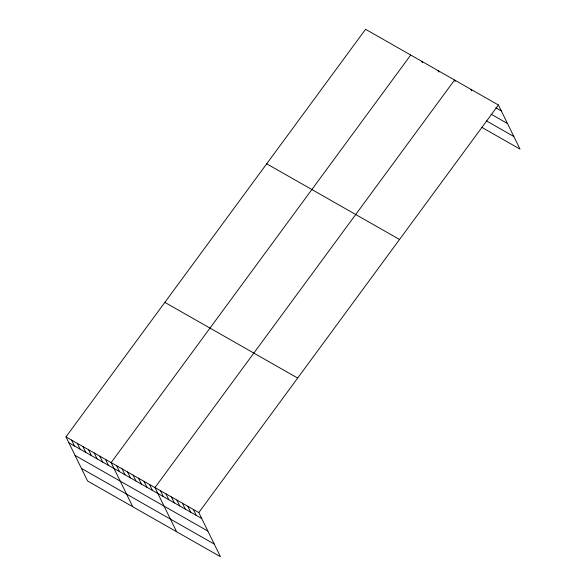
<?xml version="1.0" encoding="UTF-8"?>
<svg xmlns="http://www.w3.org/2000/svg" width="586" height="586" viewBox="0 0 586 586"><rect width="100%" height="100%" fill="white"/><g stroke="black" fill="none" stroke-linecap="round" stroke-linejoin="round"><path stroke-width="0.88" d="M65.976 436.878L198.808 512.56L220.431 556.7L87.6 481.011L65.976 436.878L365.569 29.3L498.4 104.989L520.024 149.122L481.67 127.272M410.727 55.033L111.142 462.61L132.758 506.743M198.808 512.56L498.4 104.989M495.822 107.78L501.301 110.908M491.039 114.153L507.483 123.521M486.446 120.899L513.849 136.516M266.703 163.802L399.535 239.484M164.842 302.376L297.673 378.065M68.877 442.789L201.709 518.478M75.052 455.403L207.891 531.092M81.417 468.397L214.256 544.086M471.005 89.38L471.73 90.859M455.293 81.491L454.568 80.011L154.975 487.581L176.598 531.722M438.13 70.642L438.855 72.122M421.693 61.281L422.418 62.761M193.329 509.439L196.229 515.358M187.85 506.319L190.75 512.237M182.371 503.198L185.271 509.117M176.891 500.07L179.792 505.989M171.412 496.95L174.313 502.869M165.933 493.83L168.834 499.748M160.454 490.709L163.355 496.628M149.496 484.461L152.397 490.379M144.017 481.34L146.918 487.259M138.538 478.22L141.438 484.139M133.059 475.1L135.959 481.011M127.58 471.972L130.473 477.89M122.1 468.851L124.994 474.77M116.621 465.731L119.515 471.649M105.495 459.395L108.395 465.306M99.847 456.172L102.748 462.09M94.2 452.956L97.1 458.875M88.559 449.74L91.453 455.659M82.912 446.525L85.812 452.443M77.264 443.309L80.165 449.228M71.624 440.093L74.517 446.012"/></g></svg>
